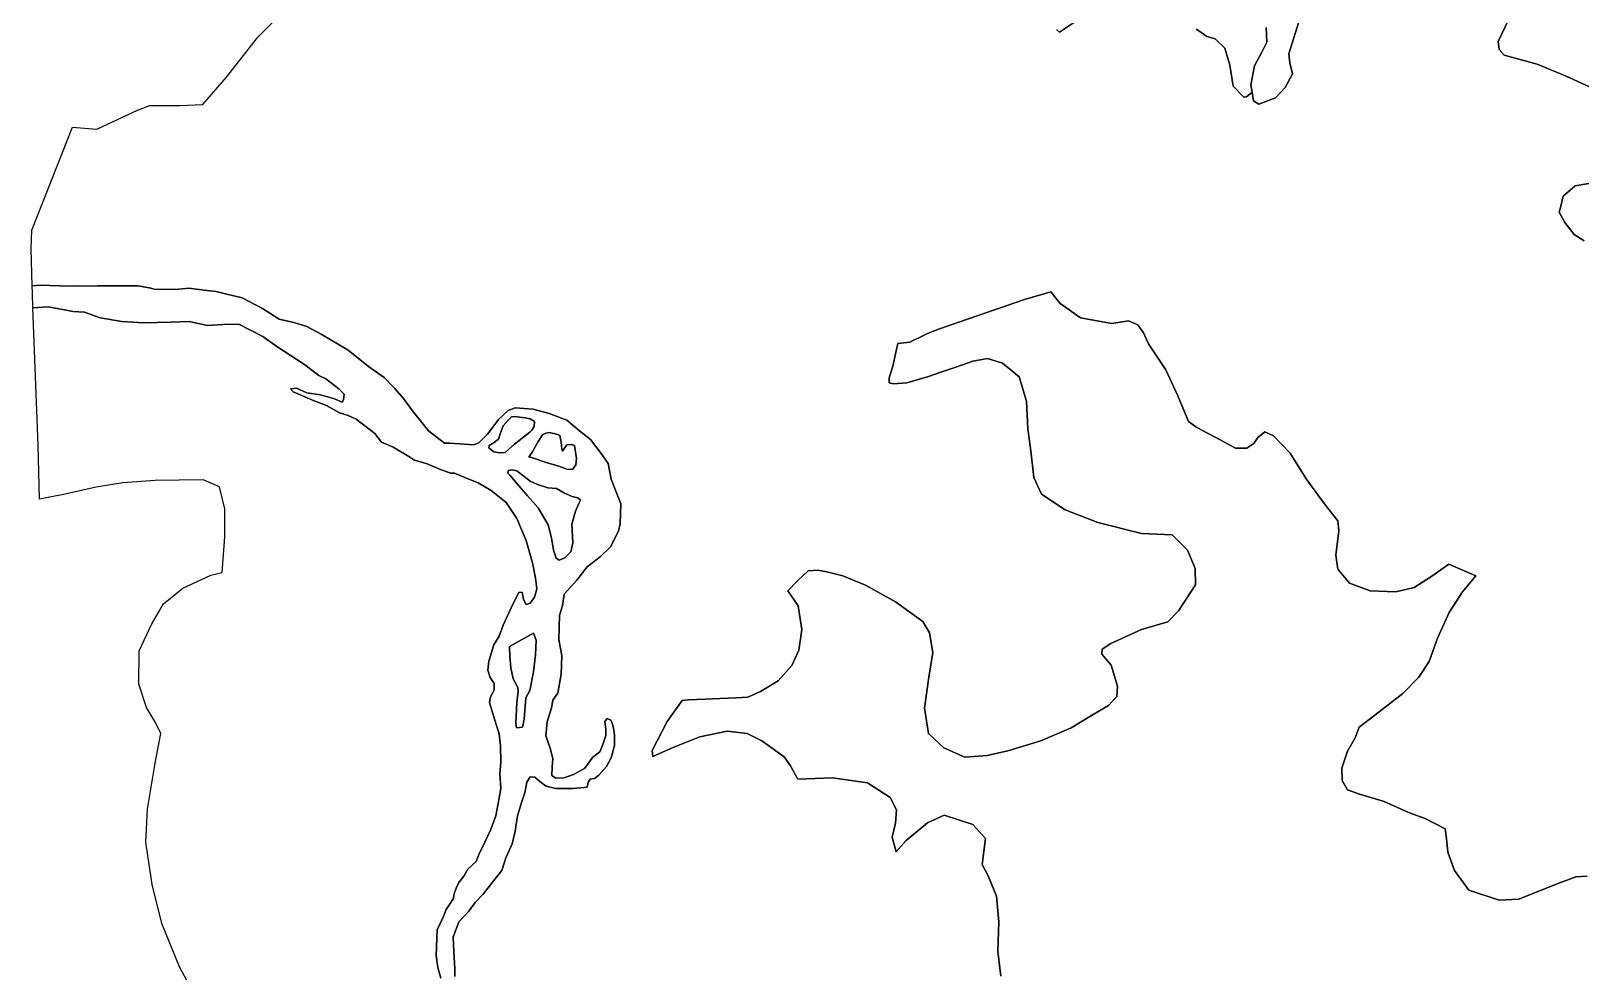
# Model space of a CAD drawing. Header units: inches. Extents: x 288635 to 1232953, y 676945 to 1655780.
# Drawn here: x 340795 to 368480, y 1293169 to 1309973 of the extents above; entities that cross this region are included whole.
import ezdxf

# ---------------------------------------------------------------- set-up
doc = ezdxf.new("R2010")
doc.units = ezdxf.units.IN
doc.header["$MEASUREMENT"] = 0

msp = doc.modelspace()

# ---------------------------------------------------------------- linework, layer by layer
at = {"color": 1}
for points in [[(348363.3257, 1293086.323), (348363.3257, 1293226.5524), (348347.4507, 1293530.8239), (348336.8674, 1293792.7619), (348437.4092, 1294065.2833), (348614.6804, 1294258.4295), (348731.0973, 1294411.8881), (348871.3268, 1294557.4093), (349059.1813, 1294803.4723), (349202.0566, 1294983.3893), (349276.1401, 1295210.9314), (349387.2653, 1295456.9944), (349445.4737, 1295681.8907), (349482.5155, 1295957.0579), (349555.5406, 1296194.9717), (349612.6907, 1296366.4221), (349652.9075, 1296561.1558), (349707.9409, 1296656.406), (349796.8411, 1296647.9393), (349881.5079, 1296571.7391), (349993.6915, 1296487.0723), (350163.0252, 1296448.9722), (350474.1758, 1296448.9722), (350679.4929, 1296461.6722), (350726.0596, 1296472.2556), (350747.2263, 1296552.6891), (350785.3264, 1296614.0726), (350861.5266, 1296622.5392), (350939.8434, 1296683.9227), (351075.3103, 1296836.323), (351159.9772, 1296995.0733), (351215.5398, 1297216.4771), (351215.5398, 1297391.1024), (351207.6023, 1297494.2901), (351173.2064, 1297621.2904), (351152.0397, 1297668.9155), (351083.2479, 1297695.3739), (351043.5603, 1297639.8113), (351062.0811, 1297496.936), (351062.0811, 1297391.1024), (351006.5185, 1297232.3521), (350956.7768, 1297100.9069), (350827.6598, 1297003.54), (350681.6095, 1296800.3396), (350484.7592, 1296698.7394), (350315.4255, 1296637.3559), (350167.2585, 1296628.8892), (350097.4084, 1296677.5727), (350103.7584, 1296832.0897), (350116.4584, 1296980.2566), (350067.4222, 1297169.1695), (349988.047, 1297388.2449), (350016.6221, 1297639.0704), (350092.8223, 1297886.7209), (350118.2223, 1298026.4212), (350207.1225, 1298150.2465), (350264.2726, 1298486.7971), (350273.7976, 1298816.9978), (350222.9975, 1299109.0984), (350235.6975, 1299537.7242), (350286.4976, 1299715.5246), (350318.2477, 1299915.55), (350546.8482, 1300166.3755), (350730.9985, 1300404.501), (350959.599, 1300582.3013), (351146.9244, 1300763.2767), (351286.6246, 1301039.5022), (351318.3747, 1301169.6775), (351327.8997, 1301528.4532), (351159.6244, 1301969.7791), (351102.4743, 1302249.1797), (350981.824, 1302430.155), (350788.1486, 1302677.8055), (350594.4733, 1302833.3808), (350362.6978, 1303020.7062), (350051.5472, 1303141.3564), (349762.6216, 1303217.5566), (349441.946, 1303242.9566), (349314.9457, 1303195.3315), (349146.6704, 1303033.4062), (348952.995, 1302779.4057), (348794.2447, 1302617.4804), (348705.3445, 1302585.7303), (348276.7186, 1302611.1304), (348178.2934, 1302611.1304), (347892.5429, 1302830.2058), (347606.7923, 1303192.1565), (347448.042, 1303408.057), (347286.1166, 1303595.3823), (347101.9663, 1303782.7077), (346825.7407, 1303979.5581), (346460.615, 1304271.6587), (345978.014, 1304557.4093), (345724.0135, 1304693.9345), (345487.793, 1304769.288), (345229.5592, 1304828.5548), (344928.9919, 1305014.8219), (344564.9245, 1305205.3222), (344099.2569, 1305323.8558), (343934.1566, 1305336.5558), (343612.4226, 1305383.1226), (343432.5056, 1305362.4851), (343015.5214, 1305358.7809), (342936.1463, 1305382.5934), (342708.6042, 1305419.6352), (342364.6451, 1305424.9268), (341994.2277, 1305424.9268), (341618.5186, 1305416.9893), (341306.3097, 1305419.6352), (340959.7048, 1305435.5102), (340817.1449, 1305420.0904), (340794.924, 1306081.1605), (340809.6185, 1306415.6489), (341537.7533, 1308252.9192), (341969.5541, 1308219.0525), (342697.6889, 1308557.7198), (342917.8227, 1308642.3866), (343451.2238, 1308642.3866), (343866.0913, 1308659.32), (344289.4254, 1309150.3877), (344848.2266, 1309861.5891), (345186.8939, 1310200.2564)], [(359489.7469, 1310165.6533), (359164.6263, 1309952.2929), (359108.7462, 1309998.013)], [(359108.7462, 1309998.013), (359164.6263, 1309952.2929), (359489.7469, 1310165.6533)], [(361613.1912, 1310008.173), (361796.0715, 1309876.0927), (361948.4718, 1309830.3726), (362121.1922, 1309667.8123), (362207.5524, 1309363.0117), (362268.5125, 1308987.0909), (362456.4729, 1308788.9705), (362507.273, 1308799.1306), (362604.1084, 1308882.5271), (362627.4735, 1308724.8123), (362728.0154, 1308666.6038), (363024.3493, 1308777.7291), (363193.683, 1308962.9378), (363325.9749, 1309206.3549), (363278.3498, 1309402.147), (363262.4748, 1309566.189), (363431.8085, 1310116.5234)], [(363431.8085, 1310116.5234), (363262.4748, 1309566.189), (363278.3498, 1309402.147), (363325.9749, 1309206.3549), (363193.683, 1308962.9378), (363024.3493, 1308777.7291), (362728.0154, 1308666.6038), (362627.4735, 1308724.8123), (362604.1084, 1308882.5271), (362585.1401, 1309010.5629), (362648.6402, 1309349.2302), (362780.9322, 1309592.6474), (362865.599, 1309772.5644), (362855.0156, 1310037.1483)], [(368839.9026, 1308882.5043), (368217.6014, 1309168.2548), (367696.9003, 1309377.8053), (367106.3491, 1309542.9056), (367017.449, 1309644.5058), (366998.3989, 1309788.4394), (367188.8993, 1310185.3152)], [(367188.8993, 1310185.3152), (366998.3989, 1309788.4394), (367017.449, 1309644.5058), (367106.3491, 1309542.9056), (367696.9003, 1309377.8053), (368217.6014, 1309168.2548), (368839.9026, 1308882.5043)], [(362855.0156, 1310037.1483), (362865.599, 1309772.5644), (362780.9322, 1309592.6474), (362648.6402, 1309349.2302), (362585.1401, 1309010.5629), (362604.1084, 1308882.5271), (362507.273, 1308799.1306), (362456.4729, 1308788.9705), (362268.5125, 1308987.0909), (362207.5524, 1309363.0117), (362121.1922, 1309667.8123), (361948.4718, 1309830.3726), (361796.0715, 1309876.0927), (361613.1912, 1310008.173)], [(368535.102, 1306228.199), (368357.3016, 1306336.1492), (368192.2013, 1306552.0496), (368090.6011, 1306736.2), (368106.2243, 1306800.1133), (368160.4512, 1307021.9506), (368376.3517, 1307206.1009), (368719.2524, 1307269.601)], [(368719.2524, 1307269.601), (368376.3517, 1307206.1009), (368160.4512, 1307021.9506), (368106.2243, 1306800.1133), (368090.6011, 1306736.2), (368192.2013, 1306552.0496), (368357.3016, 1306336.1492), (368535.102, 1306228.199)], [(348114.6169, 1293057.2188), (348061.7001, 1293250.365), (348032.5959, 1293464.6779), (348043.1793, 1293768.9494), (348048.4709, 1293919.7622), (348159.5962, 1294149.9501), (348212.5129, 1294284.8879), (348339.5132, 1294480.68), (348344.8049, 1294549.4718), (348389.7841, 1294665.8887), (348434.7634, 1294769.0764), (348524.7219, 1294880.2016), (348598.8054, 1295004.556), (348744.3265, 1295144.7854), (348797.2433, 1295277.0774), (348900.431, 1295488.7445), (349003.6187, 1295700.4116), (349096.223, 1295957.0579), (349153.3732, 1296245.7718), (349189.3566, 1296448.9722), (349170.3065, 1296705.0894), (349185.1232, 1296916.7565), (349178.4204, 1297207.2696), (349156.1954, 1297419.995), (349073.6452, 1297686.6955), (348984.745, 1297981.9711), (349003.7951, 1298080.3963), (349067.2952, 1298204.2216), (349070.4702, 1298318.5218), (348994.2701, 1298429.647), (348952.995, 1298559.8223), (348975.22, 1298721.7476), (349064.1202, 1299010.6732), (349159.3704, 1299166.2485), (349229.2205, 1299363.0989), (349407.0209, 1299750.4497), (349508.6211, 1299944.125), (349565.7712, 1299950.4751), (349594.3463, 1299820.2998), (349641.9714, 1299734.5746), (349711.8215, 1299753.6247), (349788.0216, 1299864.7499), (349832.4717, 1300013.9752), (349803.8967, 1300204.4756), (349753.0966, 1300474.3511), (349638.7964, 1300877.5769), (349470.521, 1301264.9277), (349283.1956, 1301553.8533), (349016.4951, 1301766.5787), (348781.5446, 1301903.104), (348584.6942, 1301979.3041), (348359.2688, 1302074.5543), (348289.4187, 1302074.5543), (348108.4433, 1302141.2294), (347873.4928, 1302242.8296), (347644.8924, 1302309.5048), (347543.2922, 1302376.1799), (347263.8916, 1302541.2802), (347054.3412, 1302633.3554), (346933.6909, 1302782.5807), (346600.3153, 1303042.9312), (346457.44, 1303109.6064), (346305.0397, 1303157.2315), (346070.0892, 1303284.2317), (345854.1888, 1303369.9569), (345476.363, 1303531.8822), (345431.9129, 1303582.6823), (345539.8632, 1303592.2073), (345720.8385, 1303512.8322), (345968.489, 1303474.7321), (346212.9645, 1303404.882), (346352.6648, 1303347.7319), (346378.0648, 1303389.0069), (346390.7649, 1303487.4321), (346295.5147, 1303585.8573), (346063.7392, 1303760.4827), (345936.7389, 1303823.9828), (345660.5134, 1304030.3582), (345187.2258, 1304337.4872), (344937.4586, 1304515.2875), (344505.6578, 1304739.6546), (344222.0239, 1304731.188), (343946.8566, 1304714.2546), (343620.8893, 1304786.2214), (343284.3386, 1304774.0505), (342810.2044, 1304761.3505), (342416.5036, 1304786.7506), (342031.2695, 1304850.2507), (341747.6356, 1304951.8509), (341548.6685, 1304964.5509), (341099.9343, 1305044.9844), (340830.2877, 1305029.0904), (340821.4269, 1305292.7005), (340817.1449, 1305420.0904), (340959.7048, 1305435.5102), (341306.3097, 1305419.6352), (341306.3097, 1305419.6352), (341618.5186, 1305416.9893), (341994.2277, 1305424.9268), (342364.6451, 1305424.9268), (342708.6042, 1305419.6352), (342936.1463, 1305382.5934), (343015.5214, 1305358.7809), (343432.5056, 1305362.4851), (343612.4226, 1305383.1226), (343934.1566, 1305336.5558), (344099.2569, 1305323.8558), (344564.9245, 1305205.3222), (344928.9919, 1305014.8219), (345229.5592, 1304828.5548), (345487.793, 1304769.288), (345724.0135, 1304693.9345), (345978.014, 1304557.4093), (346460.615, 1304271.6587), (346825.7407, 1303979.5581), (347101.9663, 1303782.7077), (347286.1166, 1303595.3823), (347448.042, 1303408.057), (347606.7923, 1303192.1565), (347892.5429, 1302830.2058), (348178.2934, 1302611.1304), (348276.7186, 1302611.1304), (348705.3445, 1302585.7303), (348794.2447, 1302617.4804), (348952.995, 1302779.4057), (349146.6704, 1303033.4062), (349314.9457, 1303195.3315), (349441.946, 1303242.9566), (349762.6216, 1303217.5566), (350051.5472, 1303141.3564), (350362.6978, 1303020.7062), (350594.4733, 1302833.3808), (350788.1486, 1302677.8055), (350981.824, 1302430.155), (351102.4743, 1302249.1797), (351159.6244, 1301969.7791), (351327.8997, 1301528.4532), (351318.3747, 1301169.6775), (351286.6246, 1301039.5022), (351146.9244, 1300763.2767), (350959.599, 1300582.3013), (350730.9985, 1300404.501), (350546.8482, 1300166.3755), (350318.2477, 1299915.55), (350286.4976, 1299715.5246), (350235.6975, 1299537.7242), (350222.9975, 1299109.0984), (350273.7976, 1298816.9978), (350264.2726, 1298486.7971), (350207.1225, 1298150.2465), (350118.2223, 1298026.4212), (350092.8223, 1297886.7209), (350016.6221, 1297639.0704), (349988.047, 1297388.2449), (350067.4222, 1297169.1695), (350116.4584, 1296980.2566), (350103.7584, 1296832.0897), (350097.4084, 1296677.5727), (350167.2585, 1296628.8892), (350315.4255, 1296637.3559), (350484.7592, 1296698.7394), (350681.6095, 1296800.3396), (350827.6598, 1297003.54), (350956.7768, 1297100.9069), (351006.5185, 1297232.3521), (351062.0811, 1297391.1024), (351062.0811, 1297496.936), (351043.5603, 1297639.8113), (351083.2479, 1297695.3739), (351152.0397, 1297668.9155), (351173.2064, 1297621.2904), (351207.6023, 1297494.2901), (351215.5398, 1297391.1024), (351215.5398, 1297216.4771), (351159.9772, 1296995.0733), (351075.3103, 1296836.323), (350939.8434, 1296683.9227), (350861.5266, 1296622.5392), (350785.3264, 1296614.0726), (350747.2263, 1296552.6891), (350726.0596, 1296472.2556), (350679.4929, 1296461.6722), (350474.1758, 1296448.9722), (350163.0252, 1296448.9722), (349993.6915, 1296487.0723), (349881.5079, 1296571.7391), (349796.8411, 1296647.9393), (349707.9409, 1296656.406), (349652.9075, 1296561.1558), (349612.6907, 1296366.4221), (349555.5406, 1296194.9717), (349482.5155, 1295957.0579), (349445.4737, 1295681.8907), (349387.2653, 1295456.9944), (349276.1401, 1295210.9314), (349202.0566, 1294983.3893), (349059.1813, 1294803.4723), (348871.3268, 1294557.4093), (348731.0973, 1294411.8881), (348614.6804, 1294258.4295), (348437.4092, 1294065.2833), (348336.8674, 1293792.7619), (348347.4507, 1293530.8239), (348363.3257, 1293226.5524), (348363.3257, 1293086.323)], [(358119.8522, 1293094.5333), (358064.2896, 1293539.0342), (358080.1646, 1294062.9103), (358040.477, 1294523.2862), (357889.6642, 1294888.4119), (357786.4765, 1295086.8498), (357842.0391, 1295555.1632), (357619.7887, 1295801.2262), (357103.8502, 1295967.9141), (356810.1621, 1295832.9763), (356429.1613, 1295515.4757), (356246.5984, 1295317.0378), (356175.1608, 1295578.9758), (356238.6609, 1295825.0388), (356254.536, 1296063.1643), (356143.4107, 1296285.4147), (355738.5974, 1296547.3527), (355109.9341, 1296638.5624), (354492.4074, 1296610.8529), (354446.9033, 1296694.4088), (354361.4189, 1296851.3778), (354249.0184, 1297011.9499), (353845.6586, 1297297.2892), (353585.3081, 1297430.6395), (353229.7074, 1297468.7396), (352740.7564, 1297367.1394), (352232.7554, 1297163.939), (351902.5548, 1297017.8887), (351889.8547, 1297125.8389), (351976.6088, 1297297.7078), (352156.5553, 1297640.1899), (352423.2558, 1298014.8407), (352537.556, 1298027.5407), (352829.6566, 1298040.2407), (353382.1077, 1298065.6408), (353598.0081, 1298078.3408), (353826.6086, 1298179.941), (354137.7592, 1298370.4414), (354385.4097, 1298643.4919), (354512.41, 1298916.5425), (354563.2101, 1299284.8432), (354499.2982, 1299710.1196), (354315.5596, 1299976.9946), (354493.3599, 1300161.145), (354677.5103, 1300332.5953), (354848.9606, 1300345.2953), (355011.0727, 1300314.2923), (355293.4615, 1300243.6951), (355699.8623, 1300078.5948), (356233.2634, 1299780.1442), (356724.1024, 1299429.4445), (356844.9439, 1299228.6368), (356900.0147, 1298872.0924), (356830.1646, 1298433.9415), (356753.9645, 1297881.4904), (356823.8146, 1297430.6395), (357096.8651, 1297170.289), (357471.5159, 1297005.1886), (357871.5667, 1297036.9387), (358239.8674, 1297119.4889), (358830.4186, 1297297.2892), (359376.5197, 1297532.2397), (359763.8705, 1297767.1902), (360043.271, 1297925.9405), (360189.3213, 1298091.0408), (360203.241, 1298271.2582), (360087.7211, 1298649.8419), (359922.6208, 1298846.6923), (359928.9708, 1298935.5925), (360081.3711, 1299037.1927), (360627.4722, 1299284.8432), (361097.3731, 1299424.5435), (361287.8735, 1299621.3939), (361592.6741, 1300084.9448), (361586.3241, 1300377.0454), (361452.9739, 1300700.896), (361179.9233, 1300973.9466), (360627.4722, 1300999.3466), (359852.7707, 1301196.197), (359268.5695, 1301424.7975), (358843.1186, 1301704.198), (358709.7684, 1302002.6486), (358652.6183, 1302478.8996), (358601.8182, 1302866.2504), (358576.4181, 1303361.5514), (358443.0678, 1303799.7022), (358144.6172, 1304041.0027), (357877.9167, 1304123.5529), (357617.5662, 1304079.1028), (357315.7319, 1303968.1951), (357046.065, 1303882.2524), (356826.2462, 1303801.2665), (356436.4638, 1303691.752), (356201.5134, 1303672.702), (356125.3132, 1303691.752), (356125.3132, 1303780.6522), (356188.8133, 1303990.2026), (356245.9634, 1304263.2532), (356277.7135, 1304390.2534), (356493.6139, 1304415.6535), (356761.6267, 1304546.7336), (356807.639, 1304569.2374), (357020.665, 1304656.9539), (358538.318, 1305177.655), (359008.219, 1305317.3553), (359179.6693, 1305107.8048), (359541.62, 1304853.8043), (359541.62, 1304853.8043), (360100.4211, 1304752.2041), (360398.8717, 1304796.6542), (360563.9721, 1304726.8041), (360665.5723, 1304580.7538), (360754.4725, 1304383.9034), (361065.0862, 1303923.051), (361281.5235, 1303456.8015), (361472.0239, 1302999.6006), (361618.0742, 1302891.6504), (362037.175, 1302669.4), (362310.2256, 1302523.3497), (362513.426, 1302523.3497), (362634.0762, 1302605.8998), (362710.2764, 1302713.8501), (362830.9266, 1302815.4503), (362989.6769, 1302745.6001), (363288.1275, 1302434.4495), (363573.8781, 1301977.2486), (363891.3787, 1301532.7477), (364139.0292, 1301227.9471), (364151.7293, 1301050.1467), (364100.9292, 1300611.9959), (364139.0292, 1300364.3454), (364342.2296, 1300110.3449), (364716.8804, 1299976.9946), (365174.0813, 1299957.9446), (365497.9319, 1300034.1447), (365834.4826, 1300250.0451), (366120.2332, 1300453.2455), (366602.8342, 1300243.6951), (366361.5337, 1299957.9446), (366126.5832, 1299589.6438), (365917.0328, 1299132.4429), (365770.9825, 1298713.3421), (365581.7309, 1298432.397), (365294.7315, 1298141.8409), (364875.6307, 1297817.9903), (364520.03, 1297538.5897), (364443.8298, 1297348.0893), (364310.4796, 1297113.1389), (364208.8794, 1296808.3383), (364215.2294, 1296586.0878), (364310.4796, 1296420.9875), (364526.38, 1296344.7873), (364964.5309, 1296211.4371), (365384.2667, 1296022.8417), (365466.1819, 1295995.5366), (365694.7823, 1295912.9865), (366056.7331, 1295728.8361), (366075.7831, 1295551.0357), (366101.1832, 1295309.7353), (366221.8334, 1294979.5346), (366475.8339, 1294630.2839), (367015.585, 1294452.4835), (367371.1857, 1294471.5336), (368037.937, 1294738.2341), (368387.1877, 1294871.5844), (368590.3881, 1294877.9344)], [(368590.3881, 1294877.9344), (368387.1877, 1294871.5844), (368037.937, 1294738.2341), (367371.1857, 1294471.5336), (367015.585, 1294452.4835), (366475.8339, 1294630.2839), (366221.8334, 1294979.5346), (366101.1832, 1295309.7353), (366075.7831, 1295551.0357), (366056.7331, 1295728.8361), (365694.7823, 1295912.9865), (365466.1819, 1295995.5366), (365384.2667, 1296022.8417), (364964.5309, 1296211.4371), (364526.38, 1296344.7873), (364310.4796, 1296420.9875), (364215.2294, 1296586.0878), (364208.8794, 1296808.3383), (364310.4796, 1297113.1389), (364443.8298, 1297348.0893), (364520.03, 1297538.5897), (364875.6307, 1297817.9903), (365294.7315, 1298141.8409), (365581.7309, 1298432.397), (365770.9825, 1298713.3421), (365917.0328, 1299132.4429), (366126.5832, 1299589.6438), (366361.5337, 1299957.9446), (366602.8342, 1300243.6951), (366120.2332, 1300453.2455), (365834.4826, 1300250.0451), (365497.9319, 1300034.1447), (365174.0813, 1299957.9446), (364716.8804, 1299976.9946), (364342.2296, 1300110.3449), (364139.0292, 1300364.3454), (364100.9292, 1300611.9959), (364151.7293, 1301050.1467), (364139.0292, 1301227.9471), (363891.3787, 1301532.7477), (363573.8781, 1301977.2486), (363288.1275, 1302434.4495), (362989.6769, 1302745.6001), (362830.9266, 1302815.4503), (362710.2764, 1302713.8501), (362634.0762, 1302605.8998), (362513.426, 1302523.3497), (362310.2256, 1302523.3497), (362037.175, 1302669.4), (361618.0742, 1302891.6504), (361472.0239, 1302999.6006), (361281.5235, 1303456.8015), (361065.0862, 1303923.051), (360754.4725, 1304383.9034), (360665.5723, 1304580.7538), (360563.9721, 1304726.8041), (360398.8717, 1304796.6542), (360100.4211, 1304752.2041), (359541.62, 1304853.8043), (359179.6693, 1305107.8048), (359008.219, 1305317.3553), (358538.318, 1305177.655), (357020.665, 1304656.9539), (356807.639, 1304569.2374), (356761.6267, 1304546.7336), (356493.6139, 1304415.6535), (356277.7135, 1304390.2534), (356245.9634, 1304263.2532), (356188.8133, 1303990.2026), (356125.3132, 1303780.6522), (356125.3132, 1303691.752), (356201.5134, 1303672.702), (356436.4638, 1303691.752), (356826.2462, 1303801.2665), (357046.065, 1303882.2524), (357315.7319, 1303968.1951), (357617.5662, 1304079.1028), (357877.9167, 1304123.5529), (358144.6172, 1304041.0027), (358443.0678, 1303799.7022), (358576.4181, 1303361.5514), (358601.8182, 1302866.2504), (358652.6183, 1302478.8996), (358709.7684, 1302002.6486), (358843.1186, 1301704.198), (359268.5695, 1301424.7975), (359852.7707, 1301196.197), (360627.4722, 1300999.3466), (361179.9233, 1300973.9466), (361452.9739, 1300700.896), (361586.3241, 1300377.0454), (361592.6741, 1300084.9448), (361287.8735, 1299621.3939), (361097.3731, 1299424.5435), (360627.4722, 1299284.8432), (360081.3711, 1299037.1927), (359928.9708, 1298935.5925), (359922.6208, 1298846.6923), (360087.7211, 1298649.8419), (360203.241, 1298271.2582), (360189.3213, 1298091.0408), (360043.271, 1297925.9405), (359763.8705, 1297767.1902), (359376.5197, 1297532.2397), (358830.4186, 1297297.2892), (358239.8674, 1297119.4889), (357871.5667, 1297036.9387), (357471.5159, 1297005.1886), (357096.8651, 1297170.289), (356823.8146, 1297430.6395), (356753.9645, 1297881.4904), (356830.1646, 1298433.9415), (356900.0147, 1298872.0924), (356844.9439, 1299228.6368), (356724.1024, 1299429.4445), (356233.2634, 1299780.1442), (355699.8623, 1300078.5948), (355293.4615, 1300243.6951), (355011.0727, 1300314.2923), (354848.9606, 1300345.2953), (354677.5103, 1300332.5953), (354493.3599, 1300161.145), (354315.5596, 1299976.9946), (354499.2982, 1299710.1196), (354563.2101, 1299284.8432), (354512.41, 1298916.5425), (354385.4097, 1298643.4919), (354137.7592, 1298370.4414), (353826.6086, 1298179.941), (353598.0081, 1298078.3408), (353382.1077, 1298065.6408), (352829.6566, 1298040.2407), (352537.556, 1298027.5407), (352423.2558, 1298014.8407), (352156.5553, 1297640.1899), (351976.6088, 1297297.7078), (351889.8547, 1297125.8389), (351902.5548, 1297017.8887), (352232.7554, 1297163.939), (352740.7564, 1297367.1394), (353229.7074, 1297468.7396), (353585.3081, 1297430.6395), (353845.6586, 1297297.2892), (354249.0184, 1297011.9499), (354361.4189, 1296851.3778), (354446.9033, 1296694.4088), (354492.4074, 1296610.8529), (355109.9341, 1296638.5624), (355738.5974, 1296547.3527), (356143.4107, 1296285.4147), (356254.536, 1296063.1643), (356238.6609, 1295825.0388), (356175.1608, 1295578.9758), (356246.5984, 1295317.0378), (356429.1613, 1295515.4757), (356810.1621, 1295832.9763), (357103.8502, 1295967.9141), (357619.7887, 1295801.2262), (357842.0391, 1295555.1632), (357786.4765, 1295086.8498), (357889.6642, 1294888.4119), (358040.477, 1294523.2862), (358080.1646, 1294062.9103), (358064.2896, 1293539.0342), (358119.8522, 1293094.5333)], [(343792.13, 1292619.1336), (343449.2293, 1293260.4849), (343131.7287, 1294035.1864), (342960.2783, 1294733.6878), (342845.9781, 1295489.3393), (342877.7281, 1296079.8905), (343011.0784, 1296899.0422), (343112.6786, 1297426.0932), (343017.4284, 1297622.9436), (342858.6781, 1297889.6441), (342718.9778, 1298308.745), (342725.3278, 1298905.6462), (342953.9283, 1299388.2471), (343163.4787, 1299743.8478), (343506.3794, 1300023.2484), (344008.0304, 1300258.1989), (344211.2308, 1300302.649), (344255.6809, 1300937.6502), (344255.6809, 1301439.3012), (344160.4307, 1301833.002), (343868.3301, 1301960.0023), (343011.0784, 1301947.3023), (342433.2273, 1301902.8522), (341956.9763, 1301826.652), (341372.7751, 1301693.3017), (340947.3243, 1301610.7516), (340921.9242, 1302575.9535), (340845.7241, 1304569.8575), (340830.2877, 1305029.0904), (341099.9343, 1305044.9844), (341548.6685, 1304964.5509), (341747.6356, 1304951.8509), (342031.2695, 1304850.2507), (342416.5036, 1304786.7506), (342810.2044, 1304761.3505), (343284.3386, 1304774.0505), (343620.8893, 1304786.2214), (343946.8566, 1304714.2546), (344222.0239, 1304731.188), (344505.6578, 1304739.6546), (344937.4586, 1304515.2875), (345187.2258, 1304337.4872), (345660.5134, 1304030.3582), (345936.7389, 1303823.9828), (346063.7392, 1303760.4827), (346295.5147, 1303585.8573), (346390.7649, 1303487.4321), (346378.0648, 1303389.0069), (346352.6648, 1303347.7319), (346212.9645, 1303404.882), (345968.489, 1303474.7321), (345720.8385, 1303512.8322), (345539.8632, 1303592.2073), (345431.9129, 1303582.6823), (345476.363, 1303531.8822), (345854.1888, 1303369.9569), (346070.0892, 1303284.2317), (346305.0397, 1303157.2315), (346457.44, 1303109.6064), (346600.3153, 1303042.9312), (346933.6909, 1302782.5807), (347054.3412, 1302633.3554), (347263.8916, 1302541.2802), (347543.2922, 1302376.1799), (347644.8924, 1302309.5048), (347873.4928, 1302242.8296), (348108.4433, 1302141.2294), (348289.4187, 1302074.5543), (348359.2688, 1302074.5543), (348584.6942, 1301979.3041), (348781.5446, 1301903.104), (349016.4951, 1301766.5787), (349283.1956, 1301553.8533), (349470.521, 1301264.9277), (349638.7964, 1300877.5769), (349753.0966, 1300474.3511), (349803.8967, 1300204.4756), (349832.4717, 1300013.9752), (349788.0216, 1299864.7499), (349711.8215, 1299753.6247), (349641.9714, 1299734.5746), (349594.3463, 1299820.2998), (349565.7712, 1299950.4751), (349508.6211, 1299944.125), (349407.0209, 1299750.4497), (349229.2205, 1299363.0989), (349159.3704, 1299166.2485), (349064.1202, 1299010.6732), (348975.22, 1298721.7476), (348952.995, 1298559.8223), (348994.2701, 1298429.647), (349070.4702, 1298318.5218), (349067.2952, 1298204.2216), (349003.7951, 1298080.3963), (348984.745, 1297981.9711), (349073.6452, 1297686.6955), (349156.1954, 1297419.995), (349178.4204, 1297207.2696), (349185.1232, 1296916.7565), (349170.3065, 1296705.0894), (349189.3566, 1296448.9722), (349153.3732, 1296245.7718), (349096.223, 1295957.0579), (349003.6187, 1295700.4116), (348900.431, 1295488.7445), (348797.2433, 1295277.0774), (348744.3265, 1295144.7854), (348598.8054, 1295004.556), (348524.7219, 1294880.2016), (348434.7634, 1294769.0764), (348389.7841, 1294665.8887), (348344.8049, 1294549.4718), (348339.5132, 1294480.68), (348212.5129, 1294284.8879), (348159.5962, 1294149.9501), (348048.4709, 1293919.7622), (348043.1793, 1293768.9494), (348032.5959, 1293464.6779), (348061.7001, 1293250.365), (348114.6169, 1293057.2188)]]:
    msp.add_lwpolyline(points, dxfattribs=at)
for points in [[(349063.1441, 1302460.2706), (349158.3943, 1302441.7498), (349266.8736, 1302447.0414), (349330.3738, 1302505.2499), (349428.2698, 1302597.8542), (349703.437, 1302809.5213), (349740.4787, 1302846.5631), (349780.1663, 1302910.0632), (349788.1038, 1302997.3759), (349708.7287, 1303047.6468), (349618.7702, 1303066.1677), (349475.8949, 1303084.6886), (349380.6447, 1303089.9802), (349325.0821, 1303029.1259), (349229.8319, 1302920.6466), (349174.2693, 1302777.7713), (349142.5192, 1302685.1669), (349065.7899, 1302626.9585), (348978.4772, 1302574.0417), (348970.5397, 1302529.0624), (349063.1441, 1302460.2706)], [(349266.8736, 1302447.0414), (349158.3943, 1302441.7498), (349063.1441, 1302460.2706), (348970.5397, 1302529.0624), (348978.4772, 1302574.0417), (349065.7899, 1302626.9585), (349142.5192, 1302685.1669), (349174.2693, 1302777.7713), (349229.8319, 1302920.6466), (349325.0821, 1303029.1259), (349380.6447, 1303089.9802), (349475.8949, 1303084.6886), (349618.7702, 1303066.1677), (349708.7287, 1303047.6468), (349788.1038, 1302997.3759), (349780.1663, 1302910.0632), (349740.4787, 1302846.5631), (349703.437, 1302809.5213), (349428.2698, 1302597.8542), (349330.3738, 1302505.2499), (349266.8736, 1302447.0414)], [(349746.8288, 1302452.8623), (349688.6203, 1302360.2579), (349731.5811, 1302359.8612), (349996.8076, 1302265.7486), (350225.4081, 1302199.7084), (350367.6483, 1302148.9083), (350464.1685, 1302143.8283), (350525.1287, 1302225.1085), (350540.3687, 1302336.8687), (350503.5386, 1302569.2792), (350453.2677, 1302590.4459), (350363.3092, 1302585.1542), (350289.2257, 1302468.7373), (350273.3506, 1302513.7166), (350262.7673, 1302630.1335), (350241.6006, 1302751.8421), (350196.6213, 1302767.7171), (350053.746, 1302802.113), (349990.2459, 1302791.5296), (349929.3916, 1302759.7796), (349855.3081, 1302640.7168), (349746.8288, 1302452.8623)], [(350273.3506, 1302513.7166), (350289.2257, 1302468.7373), (350363.3092, 1302585.1542), (350453.2677, 1302590.4459), (350503.5386, 1302569.2792), (350540.3687, 1302336.8687), (350525.1287, 1302225.1085), (350464.1685, 1302143.8283), (350367.6483, 1302148.9083), (350225.4081, 1302199.7084), (349996.8076, 1302265.7486), (349731.5811, 1302359.8612), (349688.6203, 1302360.2579), (349746.8288, 1302452.8623), (349855.3081, 1302640.7168), (349929.3916, 1302759.7796), (349990.2459, 1302791.5296), (350053.746, 1302802.113), (350196.6213, 1302767.7171), (350241.6006, 1302751.8421), (350262.7673, 1302630.1335), (350273.3506, 1302513.7166)], [(349311.7471, 1302078.4849), (349344.7671, 1302039.9615), (349476.8474, 1301887.5612), (349664.8078, 1301674.2008), (349852.7681, 1301460.8404), (350030.5685, 1301156.0398), (350091.5286, 1300922.3593), (350127.0887, 1300703.9189), (350173.188, 1300558.6711), (350226.1048, 1300524.2752), (350329.2925, 1300566.6087), (350435.126, 1300672.4422), (350472.5294, 1300835.9991), (350452.2093, 1301166.1998), (350518.2495, 1301401.1503), (350581.7496, 1301533.4422), (350608.208, 1301594.2965), (350563.2287, 1301633.9841), (350462.6869, 1301657.7966), (350325.1033, 1301718.6509), (350179.5821, 1301800.6719), (350026.1235, 1301813.9011), (349843.5606, 1301874.7554), (349711.2687, 1301935.6097), (349473.1432, 1302118.1725), (349388.4764, 1302134.0476), (349317.0387, 1302123.4642), (349311.7471, 1302078.4849)], [(350329.2925, 1300566.6087), (350226.1048, 1300524.2752), (350173.188, 1300558.6711), (350127.0887, 1300703.9189), (350091.5286, 1300922.3593), (350030.5685, 1301156.0398), (349852.7681, 1301460.8404), (349664.8078, 1301674.2008), (349476.8474, 1301887.5612), (349344.7671, 1302039.9615), (349311.7471, 1302078.4849), (349317.0387, 1302123.4642), (349388.4764, 1302134.0476), (349473.1432, 1302118.1725), (349711.2687, 1301935.6097), (349843.5606, 1301874.7554), (350026.1235, 1301813.9011), (350179.5821, 1301800.6719), (350325.1033, 1301718.6509), (350462.6869, 1301657.7966), (350563.2287, 1301633.9841), (350608.208, 1301594.2965), (350581.7496, 1301533.4422), (350518.2495, 1301401.1503), (350452.2093, 1301166.1998), (350472.5294, 1300835.9991), (350435.126, 1300672.4422), (350329.2925, 1300566.6087)], [(349453.2037, 1297610.0954), (349469.0788, 1297530.7202), (349573.854, 1297540.2453), (349602.429, 1297683.1205), (349634.1791, 1298064.1213), (349704.0292, 1298194.2966), (349767.5294, 1298530.8472), (349805.6295, 1298835.6478), (349820.2345, 1299095.3634), (349769.4344, 1299217.2836), (349342.7135, 1298983.6031), (349348.4285, 1298810.2478), (349367.4786, 1298600.6974), (349405.5787, 1298407.022), (349446.8537, 1298324.4718), (349491.3038, 1298248.2717), (349494.4788, 1298175.2465), (349475.4288, 1297987.9211), (349462.7288, 1297740.2707), (349453.2037, 1297610.0954)], [(349573.854, 1297540.2453), (349469.0788, 1297530.7202), (349453.2037, 1297610.0954), (349462.7288, 1297740.2707), (349475.4288, 1297987.9211), (349494.4788, 1298175.2465), (349491.3038, 1298248.2717), (349446.8537, 1298324.4718), (349405.5787, 1298407.022), (349367.4786, 1298600.6974), (349348.4285, 1298810.2478), (349342.7135, 1298983.6031), (349769.4344, 1299217.2836), (349820.2345, 1299095.3634), (349805.6295, 1298835.6478), (349767.5294, 1298530.8472), (349704.0292, 1298194.2966), (349634.1791, 1298064.1213), (349602.429, 1297683.1205), (349573.854, 1297540.2453)]]:
    msp.add_lwpolyline(points, close=True, dxfattribs=at)

doc.saveas('drawing.dxf')
